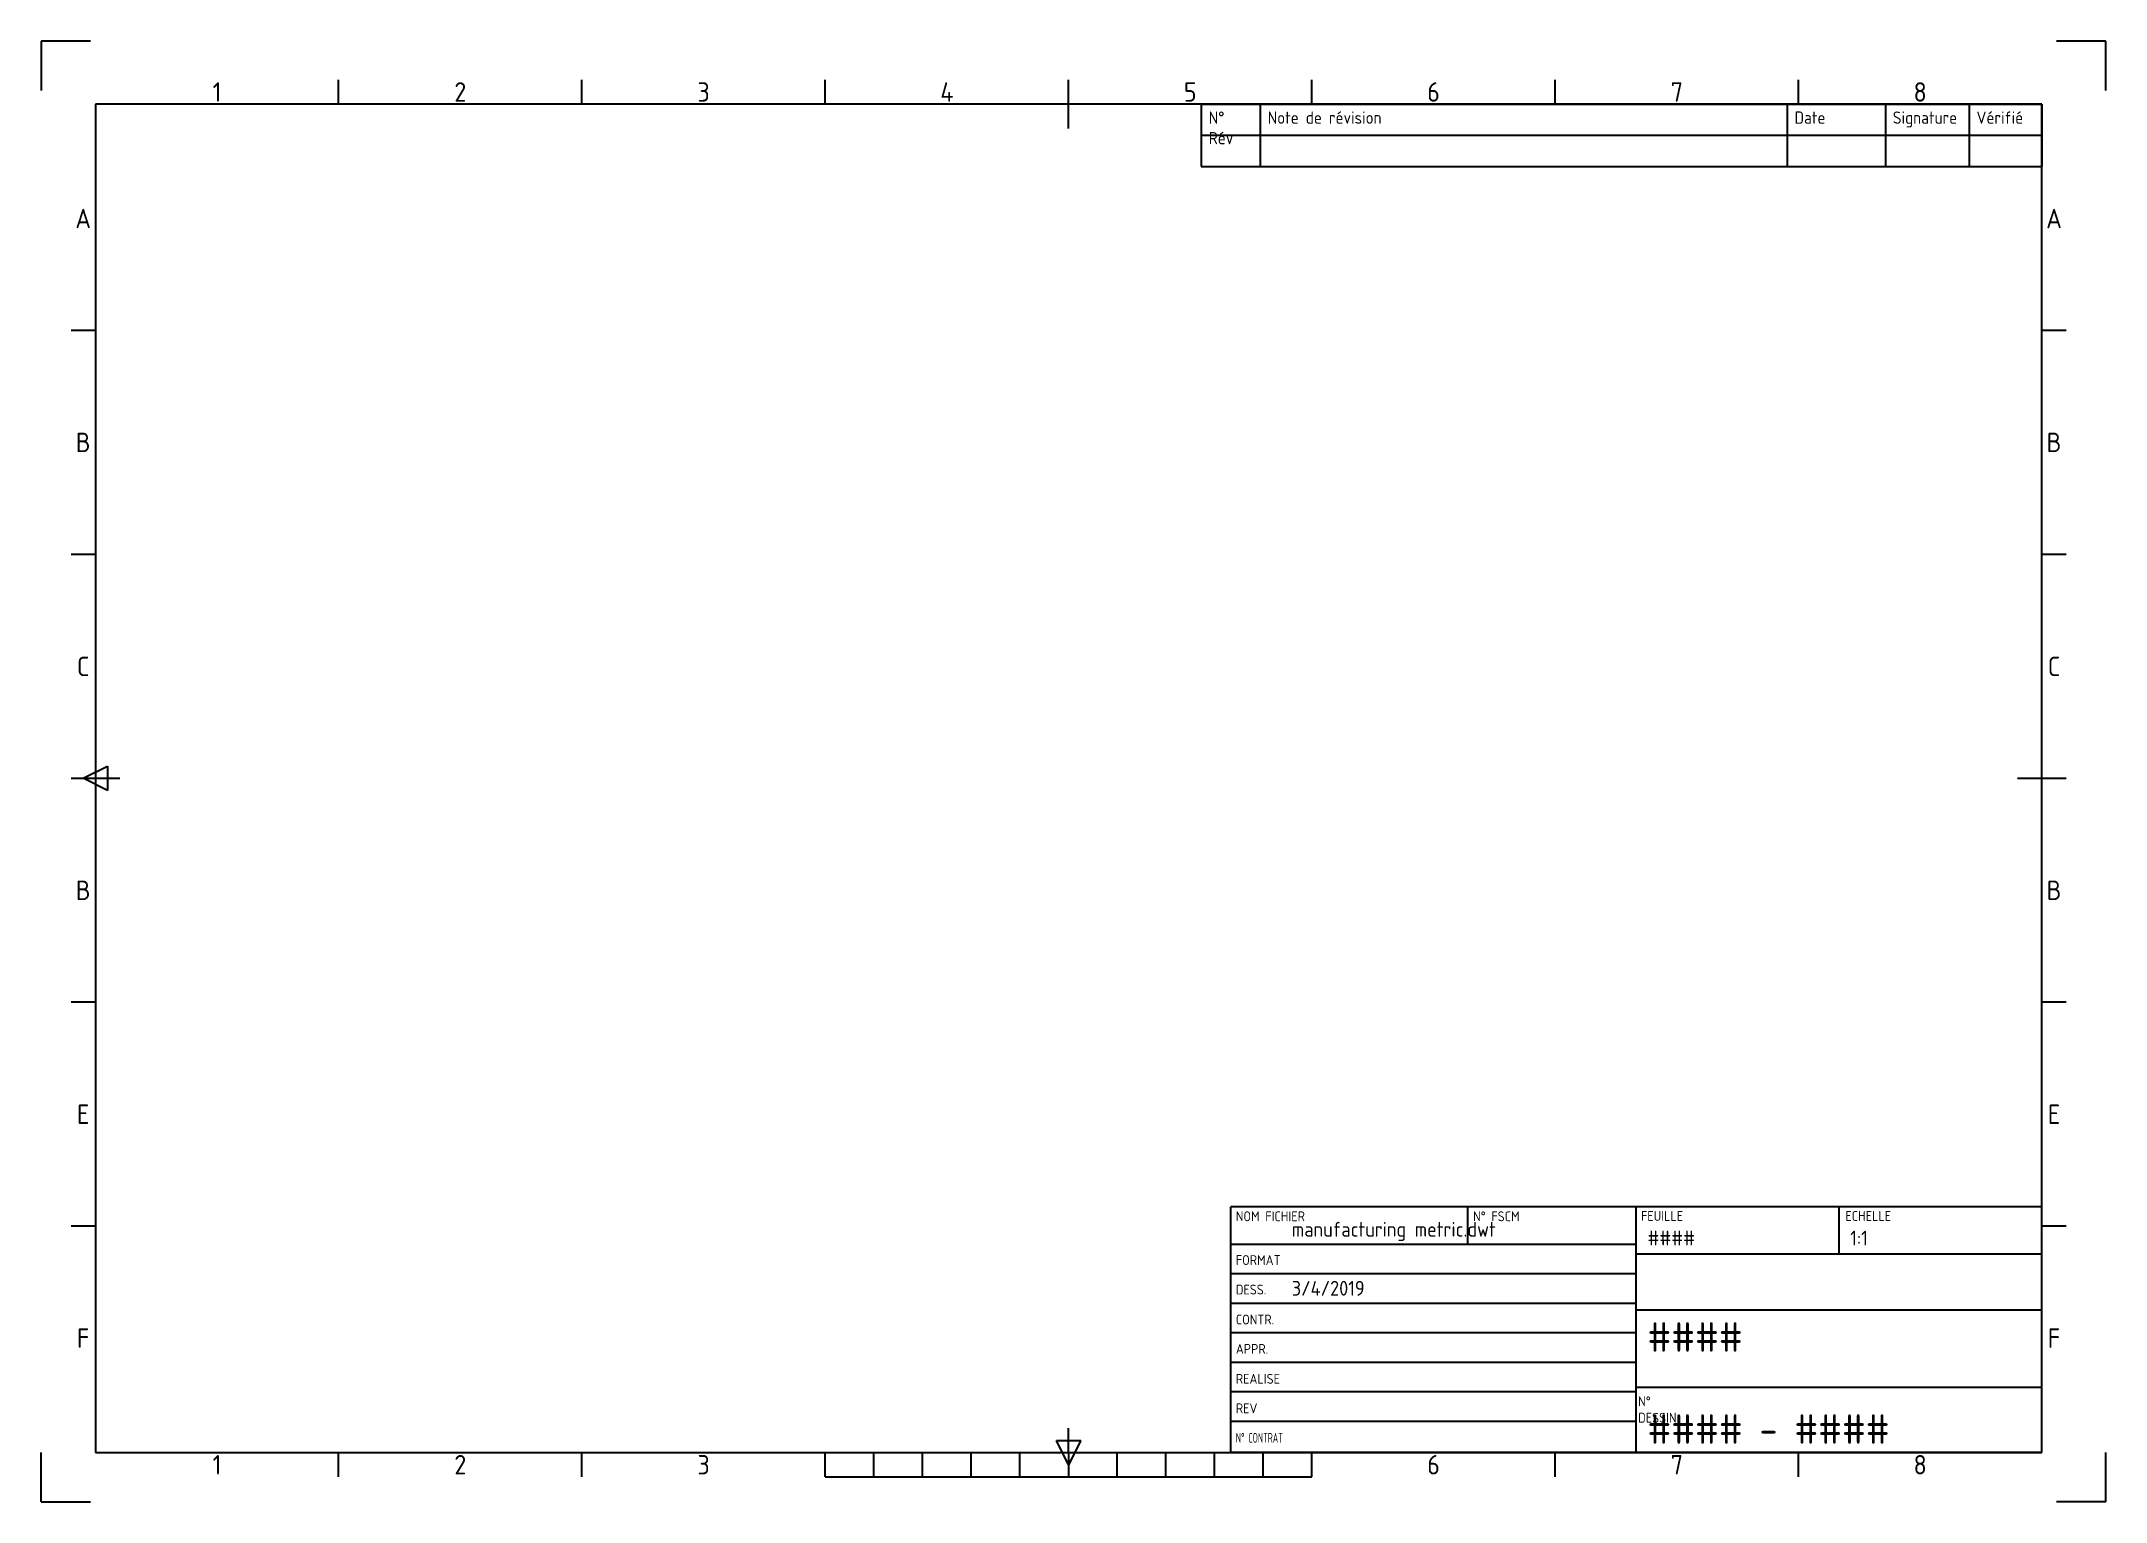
# Paper-space layout 'Cartouche ISO A3' of a CAD drawing. Header units: millimetres. Extents: x 0 to 420, y 0 to 297.
import ezdxf
from ezdxf.enums import TextEntityAlignment as Align

# ---------------------------------------------------------------- set-up
doc = ezdxf.new("R2010")
doc.units = ezdxf.units.MM
doc.layers.add('Cartouche', color=7, linetype='Continuous')
doc.styles.add('ACISOTS', font='isocp.shx', dxfattribs={"height": 1})
doc.styles.add('ISO Proportional', font='isocp.shx')

# ---------------------------------------------------------------- blocks, each defined once
blk = doc.blocks.new('*T3')
at = {"layer": 'Cartouche', "color": 0, "linetype": 'ByBlock', "lineweight": -2, "transparency": 16777216}
for p, q in [((0, 0), (171, 0)), ((0, 0), (0, -12.67)), ((12, 0), (12, -12.67)), ((119.19, 0), (119.19, -12.67)), ((139.19, 0), (139.19, -12.67)), ((156.21, 0), (156.21, -12.67)), ((171, 0), (171, -12.67)), ((0, -6.33), (171, -6.33)), ((0, -12.67), (171, -12.67))]:
    blk.add_line(p, q, dxfattribs=at)
at = {"layer": 'Cartouche', "color": 0, "transparency": 16777216, "char_height": 2.5, "attachment_point": 1, "style": 'ISO Proportional'}
for s, insert, width in [('N° Rév', (1.5, -1.5), 9), ('Note de révision', (13.5, -1.5), 104.1871), ('Date', (120.69, -1.5), 17), ('Signature', (140.69, -1.5), 14.0204), ('Vérifié', (157.71, -1.5), 11.7925)]:
    blk.add_mtext(s, dxfattribs=dict(at, insert=insert, width=width))
blk = doc.blocks.new('Cartouche')
at = {"layer": 'Cartouche'}
for p, q in [((0, 297), (0, 287)), ((10, 297), (0, 297)), ((420, 297), (410, 297)), ((420, 287), (420, 297)), ((60.5, 284.23), (60.5, 289.18)), ((110, 284.23), (110, 289.18)), ((159.5, 284.23), (159.5, 289.18)), ((209, 279.28), (209, 289.18)), ((258.5, 284.23), (258.5, 289.18)), ((308, 284.23), (308, 289.18)), ((357.5, 284.23), (357.5, 289.18)), ((407, 284.23), (11, 284.23)), ((11, 284.23), (11, 10)), ((407, 10), (407, 284.23)), ((11, 238.19), (6.05, 238.19)), ((411.95, 238.19), (407, 238.19)), ((11, 192.66), (6.05, 192.66)), ((411.95, 192.66), (407, 192.66)), ((6.05, 147.12), (15.95, 147.12)), ((8.52, 147.12), (13.47, 149.59)), ((13.47, 144.64), (8.52, 147.12)), ((13.47, 149.59), (13.47, 144.64)), ((402.05, 147.12), (411.95, 147.12)), ((11, 101.58), (6.05, 101.58)), ((411.95, 101.58), (407, 101.58)), ((407, 60), (242, 60)), ((242, 10), (242, 60)), ((290.14, 60), (290.14, 52.38)), ((324.5, 10), (324.5, 60)), ((365.75, 50.35), (365.75, 60)), ((407, 10), (407, 60)), ((11, 56.03), (6.05, 56.03)), ((411.95, 56.03), (407, 56.03)), ((242, 52.38), (324.5, 52.38)), ((242, 46.38), (324.5, 46.38)), ((407, 50.35), (324.5, 50.35)), ((242, 40.38), (324.5, 40.38)), ((324.5, 39.01), (407, 39.01)), ((242, 34.38), (324.5, 34.38)), ((242, 28.38), (324.5, 28.38)), ((242, 22.38), (324.5, 22.38)), ((324.5, 23.29), (407, 23.29)), ((209, 10), (209, 14.95)), ((242, 16.38), (324.5, 16.38)), ((0, 0), (0, 10)), ((11, 10), (407, 10)), ((60.5, 5.05), (60.5, 10)), ((110, 5.05), (110, 10)), ((159.5, 5.05), (159.5, 10)), ((169.4, 5.05), (169.4, 10)), ((179.3, 5.05), (179.3, 10)), ((189.2, 5.05), (189.2, 10)), ((199.1, 5.05), (199.1, 10)), ((206.53, 12.47), (211.47, 12.47)), ((209, 7.52), (206.53, 12.47)), ((211.47, 12.47), (209, 7.52)), ((209, 10), (209, 5.05)), ((218.9, 5.05), (218.9, 10)), ((228.8, 5.05), (228.8, 10)), ((238.7, 5.05), (238.7, 10)), ((407, 10), (242, 10)), ((248.6, 5.05), (248.6, 10)), ((258.5, 5.05), (258.5, 10)), ((308, 5.05), (308, 10)), ((357.5, 5.05), (357.5, 10)), ((420, 0), (420, 10)), ((159.5, 5.05), (258.5, 5.05)), ((0, 0), (10, 0)), ((420, 0), (410, 0))]:
    blk.add_line(p, q, dxfattribs=at)
blk.add_blockref('*T3', (236, 284.23))
at = {"layer": 'Cartouche', "style": 'ISO Proportional'}
for s, p in [('1', (35.75, 286.7)), ('2', (85.25, 286.7)), ('3', (134.75, 286.7)), ('4', (184.25, 286.7)), ('5', (233.75, 286.7)), ('6', (283.25, 286.7)), ('7', (332.75, 286.7)), ('8', (382.25, 286.7)), ('A', (8.52, 260.96)), ('A', (409.48, 260.96)), ('B', (8.52, 215.43)), ('B', (409.48, 215.43)), ('C', (8.52, 169.88)), ('C', (409.48, 169.88)), ('B', (8.52, 124.34)), ('B', (409.48, 124.34)), ('E', (8.52, 78.8)), ('E', (409.48, 78.8)), ('F', (8.52, 33.27)), ('F', (409.48, 33.27)), ('1', (35.75, 7.52)), ('2', (85.25, 7.52)), ('3', (134.75, 7.52)), ('6', (283.25, 7.52)), ('7', (332.75, 7.52)), ('8', (382.25, 7.52))]:
    blk.add_text(s, height=3.96, dxfattribs=at).set_placement(p, align=Align.MIDDLE)
at = {"layer": 'Cartouche', "lineweight": 25, "style": 'ACISOTS'}
for s, p in [('NOM FICHIER', (243.03, 57.04)), ('N° FSCM', (291.3, 57.04)), ('FEUILLE', (325.45, 57.11)), ('ECHELLE', (367.03, 57.11)), ('FORMAT', (243.03, 48.14)), ('DESS.', (243.03, 42.14)), ('CONTR.', (243.03, 36.05)), ('APPR.', (243.03, 30.08)), ('REALISE', (243.03, 23.99)), ('REV', (243.03, 17.99))]:
    blk.add_text(s, height=2, dxfattribs=at).set_placement(p)
at = {"layer": 'Cartouche', "lineweight": 25, "style": 'ACISOTS', "width": 0.683519}
blk.add_text('N° CONTRAT', height=2, dxfattribs=at).set_placement((243.03, 11.99))
at = {"layer": 'Cartouche', "insert": (324.88, 21.41), "char_height": 2, "width": 8.8, "attachment_point": 1, "style": 'ACISOTS'}
blk.add_mtext('N° DESSIN', dxfattribs=at)
at = {"layer": 'Cartouche', "lineweight": 35, "style": 'ACISOTS'}
for tag, p, height in [('NOM_FICHIER', (254.41, 53.9), 3), ('NO_FSCM', (293.68, 53.04), 3), ('FEUILLE', (326.77, 52.11), 3), ('ECHELLE', (368.02, 52.11), 3), ('FORMAT', (254.7, 48.23), 3), ('ACTIVITE_CONCEPTION', (328.79, 43.14), 3.5), ('DATE_VERIFICATION', (254.41, 41.9), 3), ('DATE_VERIFICATION', (254.7, 36.14), 3), ('VERIFIE_PAR', (277.96, 36.14), 3), ('NOMFEUILLE', (326.77, 30.48), 6), ('DATE_APPROBATION', (254.7, 30.17), 3), ('APPROUVE_PAR', (277.96, 30.17), 3), ('DATE_LIVRAISON', (254.7, 24.08), 3), ('DELIVRE_PAR', (277.96, 24.08), 3), ('SOUSTITRE_DESSIN', (328.79, 25.44), 3), ('REVISION', (254.7, 18.08), 3), ('NOM-NUMEROFEUILLE', (326.77, 11.76), 6), ('NO_CONTRAT', (254.7, 12.08), 3.5)]:
    blk.add_attdef(tag, p, '', height=height, dxfattribs=at)

psp = doc.layouts.new('Cartouche ISO A3')

# ---------------------------------------------------------------- block references
ref = psp.add_blockref('Cartouche', (0, 0))
ref.add_attrib('NOMFEUILLE', '####', (326.77, 30.48), dxfattribs={"layer": 'Cartouche', "lineweight": 35, "height": 6, "style": 'ACISOTS'})
ref.add_attrib('NOM-NUMEROFEUILLE', '#### - ####', (326.77, 11.76), dxfattribs={"layer": 'Cartouche', "lineweight": 35, "height": 6, "style": 'ACISOTS'})
ref.add_attrib('ECHELLE', '1:1', (368.02, 52.11), dxfattribs={"layer": 'Cartouche', "lineweight": 35, "height": 3, "style": 'ACISOTS'})
ref.add_attrib('FEUILLE', '####', (326.77, 52.11), dxfattribs={"layer": 'Cartouche', "lineweight": 35, "height": 3, "style": 'ACISOTS'})
ref.add_attrib('NOM_FICHIER', 'manufacturing metric.dwt', (254.41, 53.9), dxfattribs={"layer": 'Cartouche', "lineweight": 35, "height": 3, "style": 'ACISOTS'})
ref.add_attrib('DATE_VERIFICATION', '3/4/2019', (254.41, 41.9), dxfattribs={"layer": 'Cartouche', "lineweight": 35, "height": 3, "style": 'ACISOTS'})

doc.saveas('drawing.dxf')
